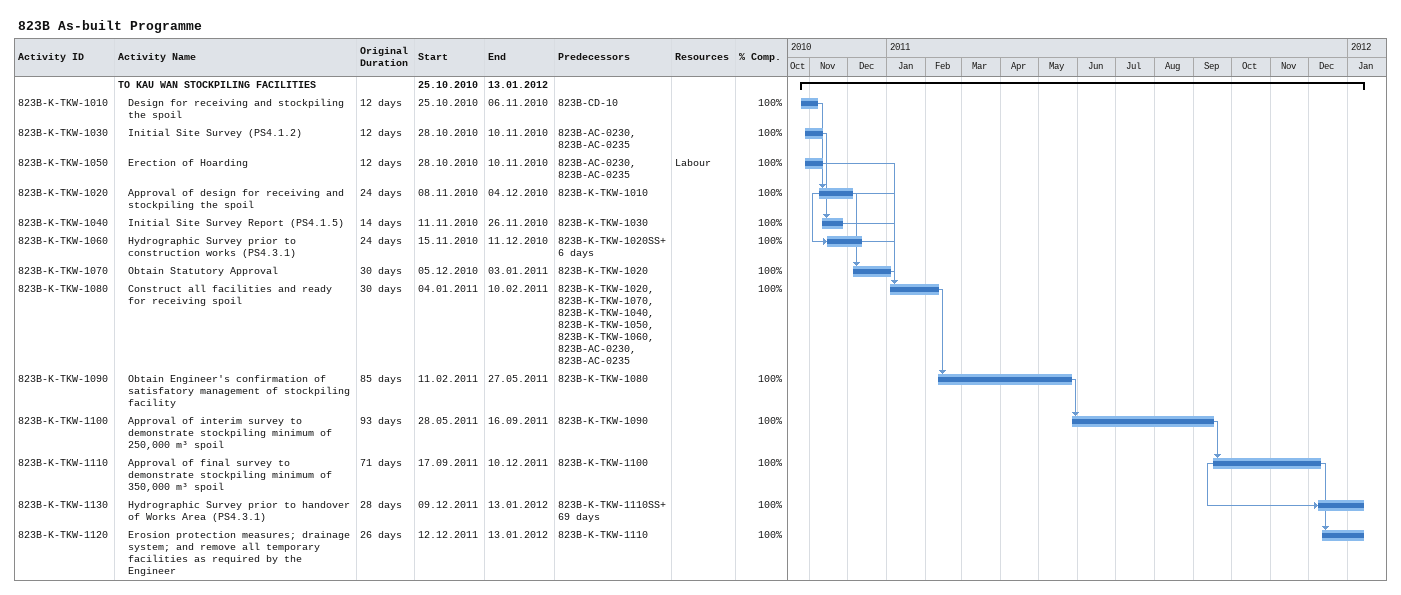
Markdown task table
823B As-built Programme

| ID | Level | Task | Original duration | Start | Finish | Predecessors | Resources | % complete |
|---|---|---|---|---|---|---|---|---|
|  | 1 | **TO KAU WAN STOCKPILING FACILITIES** |  | 2010-10-25 | 2012-01-13 |  |  |  |
| 823B-K-TKW-1010 | 2 | Design for receiving and stockpiling the spoil | 12d | 2010-10-25 | 2010-11-06 | 823B-CD-10 |  | 100 |
| 823B-K-TKW-1030 | 2 | Initial Site Survey (PS4.1.2) | 12d | 2010-10-28 | 2010-11-10 | 823B-AC-0230, 823B-AC-0235 |  | 100 |
| 823B-K-TKW-1050 | 2 | Erection of Hoarding | 12d | 2010-10-28 | 2010-11-10 | 823B-AC-0230, 823B-AC-0235 | Labour | 100 |
| 823B-K-TKW-1020 | 2 | Approval of design for receiving and stockpiling the spoil | 24d | 2010-11-08 | 2010-12-04 | 823B-K-TKW-1010 |  | 100 |
| 823B-K-TKW-1040 | 2 | Initial Site Survey Report (PS4.1.5) | 14d | 2010-11-11 | 2010-11-26 | 823B-K-TKW-1030 |  | 100 |
| 823B-K-TKW-1060 | 2 | Hydrographic Survey prior to construction works (PS4.3.1) | 24d | 2010-11-15 | 2010-12-11 | 823B-K-TKW-1020SS+6d |  | 100 |
| 823B-K-TKW-1070 | 2 | Obtain Statutory Approval | 30d | 2010-12-05 | 2011-01-03 | 823B-K-TKW-1020 |  | 100 |
| 823B-K-TKW-1080 | 2 | Construct all facilities and ready for receiving spoil | 30d | 2011-01-04 | 2011-02-10 | 823B-K-TKW-1020, 823B-K-TKW-1070, 823B-K-TKW-1040, 823B-K-TKW-1050, 823B-K-TKW-1060, 823B-AC-0230, 823B-AC-0235 |  | 100 |
| 823B-K-TKW-1090 | 2 | Obtain Engineer's confirmation of satisfatory management of stockpiling facility | 85d | 2011-02-11 | 2011-05-27 | 823B-K-TKW-1080 |  | 100 |
| 823B-K-TKW-1100 | 2 | Approval of interim survey to demonstrate stockpiling minimum of 250,000 m³ spoil | 93d | 2011-05-28 | 2011-09-16 | 823B-K-TKW-1090 |  | 100 |
| 823B-K-TKW-1110 | 2 | Approval of final survey to demonstrate stockpiling minimum of 350,000 m³ spoil | 71d | 2011-09-17 | 2011-12-10 | 823B-K-TKW-1100 |  | 100 |
| 823B-K-TKW-1130 | 2 | Hydrographic Survey prior to handover of Works Area (PS4.3.1) | 28d | 2011-12-09 | 2012-01-13 | 823B-K-TKW-1110SS+69d |  | 100 |
| 823B-K-TKW-1120 | 2 | Erosion protection measures; drainage system; and remove all temporary facilities as required by the Engineer | 26d | 2011-12-12 | 2012-01-13 | 823B-K-TKW-1110 |  | 100 |
